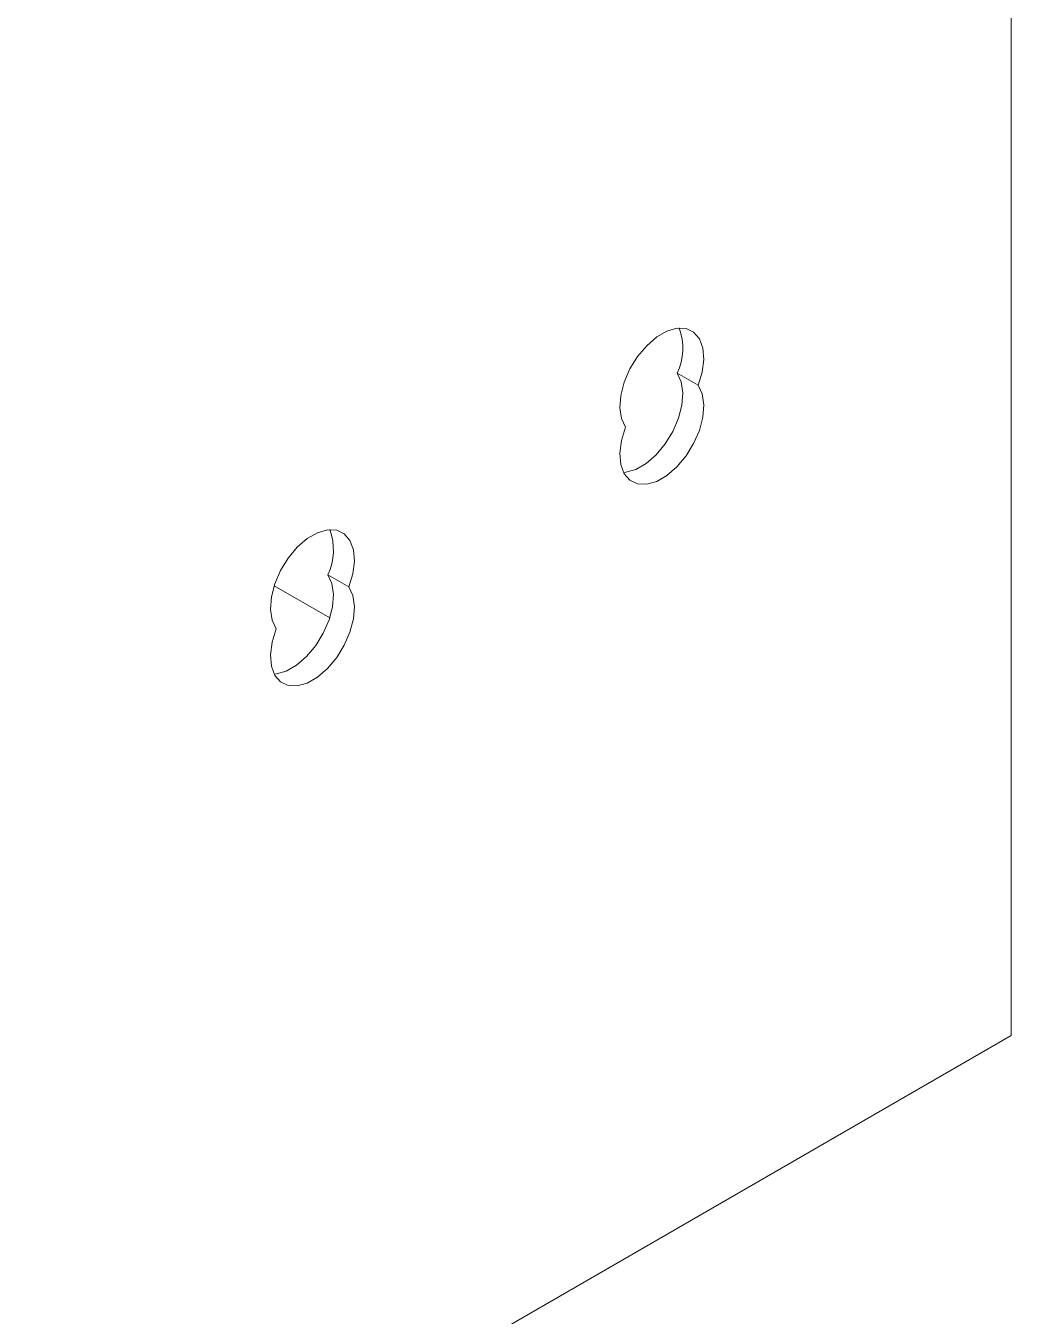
# Model space of a CAD drawing. Extents: x -976302 to -776254, y 5665 to 231437.
# Drawn here: x -786607 to -786105, y 80307 to 80964 of the extents above; entities that cross this region are included whole.
import ezdxf

# ---------------------------------------------------------------- set-up
doc = ezdxf.new("R2010")
doc.units = 0
doc.header["$LTSCALE"] = 1000
doc.header["$MEASUREMENT"] = 0

msp = doc.modelspace()

# ---------------------------------------------------------------- linework, layer by layer
at = {"linetype": 'Continuous', "lineweight": 15}
for p, q in [((-786105.04, 81271.49), (-786105.04, 80449.69)), ((-786105.04, 81271.49), (-786105.04, 80449.69)), ((-786275.14, 80787.04), (-786264.46, 80780.88)), ((-786275.14, 80787.04), (-786264.46, 80780.88)), ((-786453.05, 80684.33), (-786442.38, 80678.17)), ((-786453.05, 80684.33), (-786442.38, 80678.17)), ((-786480.35, 80678.67), (-786452.1, 80662.37)), ((-786480.35, 80678.67), (-786452.1, 80662.37)), ((-788503.07, 79065.33), (-786105.04, 80449.69)), ((-788503.07, 79065.33), (-786105.04, 80449.69))]:
    msp.add_line(p, q, dxfattribs=at)
at = {"linetype": 'Continuous', "lineweight": 15, "flags": 128}
for points in [[(-786301.44, 80759.53), (-786303.49, 80763.93), (-786304.29, 80769.45), (-786303.81, 80775.77), (-786302.06, 80782.49), (-786299.16, 80789.21), (-786295.29, 80795.53), (-786290.66, 80801.07), (-786285.57, 80805.49), (-786280.33, 80808.51), (-786275.24, 80809.97), (-786270.62, 80809.78), (-786266.74, 80807.93), (-786263.84, 80804.56), (-786262.1, 80799.85), (-786261.61, 80794.09), (-786262.42, 80787.64), (-786264.46, 80780.88)], [(-786301.44, 80759.53), (-786303.49, 80763.93), (-786304.29, 80769.45), (-786303.81, 80775.77), (-786302.06, 80782.49), (-786299.16, 80789.21), (-786295.29, 80795.53), (-786290.66, 80801.07), (-786285.57, 80805.49), (-786280.33, 80808.51), (-786275.24, 80809.97), (-786270.62, 80809.78), (-786266.74, 80807.93), (-786263.84, 80804.56), (-786262.1, 80799.85), (-786261.61, 80794.09), (-786262.42, 80787.64), (-786264.46, 80780.88)], [(-786275.14, 80787.04), (-786273.09, 80782.64), (-786272.29, 80777.12), (-786272.77, 80770.81), (-786274.51, 80764.08), (-786277.41, 80757.36), (-786281.29, 80751.04), (-786285.91, 80745.5), (-786291, 80741.09), (-786296.25, 80738.06), (-786301.34, 80736.6), (-786302.41, 80736.5)], [(-786275.14, 80787.04), (-786273.09, 80782.64), (-786272.29, 80777.12), (-786272.77, 80770.81), (-786274.51, 80764.08), (-786277.41, 80757.36), (-786281.29, 80751.04), (-786285.91, 80745.5), (-786291, 80741.09), (-786296.25, 80738.06), (-786301.34, 80736.6), (-786302.41, 80736.5)], [(-786264.46, 80780.88), (-786262.42, 80776.48), (-786261.61, 80770.96), (-786262.1, 80764.64), (-786263.84, 80757.92), (-786266.74, 80751.2), (-786270.62, 80744.88), (-786275.24, 80739.34), (-786280.33, 80734.93), (-786285.57, 80731.9), (-786290.66, 80730.44), (-786295.29, 80730.64), (-786299.16, 80732.48), (-786302.06, 80735.86), (-786303.81, 80740.56), (-786304.29, 80746.32), (-786303.49, 80752.77), (-786301.44, 80759.53)], [(-786264.46, 80780.88), (-786262.42, 80776.48), (-786261.61, 80770.96), (-786262.1, 80764.64), (-786263.84, 80757.92), (-786266.74, 80751.2), (-786270.62, 80744.88), (-786275.24, 80739.34), (-786280.33, 80734.93), (-786285.57, 80731.9), (-786290.66, 80730.44), (-786295.29, 80730.64), (-786299.16, 80732.48), (-786302.06, 80735.86), (-786303.81, 80740.56), (-786304.29, 80746.32), (-786303.49, 80752.77), (-786301.44, 80759.53)], [(-786479.36, 80656.82), (-786481.4, 80661.22), (-786482.21, 80666.75), (-786481.72, 80673.06), (-786479.98, 80679.78), (-786477.08, 80686.5), (-786473.2, 80692.83), (-786468.58, 80698.36), (-786463.49, 80702.78), (-786458.24, 80705.81), (-786453.15, 80707.27), (-786448.53, 80707.07), (-786444.65, 80705.22), (-786441.76, 80701.85), (-786440.01, 80697.14), (-786439.53, 80691.38), (-786440.33, 80684.93), (-786442.38, 80678.17)], [(-786479.36, 80656.82), (-786481.4, 80661.22), (-786482.21, 80666.75), (-786481.72, 80673.06), (-786479.98, 80679.78), (-786477.08, 80686.5), (-786473.2, 80692.83), (-786468.58, 80698.36), (-786463.49, 80702.78), (-786458.24, 80705.81), (-786453.15, 80707.27), (-786448.53, 80707.07), (-786444.65, 80705.22), (-786441.76, 80701.85), (-786440.01, 80697.14), (-786439.53, 80691.38), (-786440.33, 80684.93), (-786442.38, 80678.17)], [(-786453.05, 80684.33), (-786451.01, 80679.93), (-786450.2, 80674.41), (-786450.69, 80668.1), (-786452.43, 80661.38), (-786455.33, 80654.65), (-786459.21, 80648.33), (-786463.83, 80642.8), (-786468.92, 80638.38), (-786474.17, 80635.35), (-786479.25, 80633.89), (-786480.33, 80633.79)], [(-786453.05, 80684.33), (-786451.01, 80679.93), (-786450.2, 80674.41), (-786450.69, 80668.1), (-786452.43, 80661.38), (-786455.33, 80654.65), (-786459.21, 80648.33), (-786463.83, 80642.8), (-786468.92, 80638.38), (-786474.17, 80635.35), (-786479.25, 80633.89), (-786480.33, 80633.79)], [(-786442.38, 80678.17), (-786440.33, 80673.77), (-786439.53, 80668.25), (-786440.01, 80661.94), (-786441.76, 80655.21), (-786444.65, 80648.49), (-786448.53, 80642.17), (-786453.15, 80636.63), (-786458.24, 80632.22), (-786463.49, 80629.19), (-786468.58, 80627.73), (-786473.2, 80627.93), (-786477.08, 80629.77), (-786479.98, 80633.15), (-786481.72, 80637.86), (-786482.21, 80643.61), (-786481.4, 80650.06), (-786479.36, 80656.82)], [(-786442.38, 80678.17), (-786440.33, 80673.77), (-786439.53, 80668.25), (-786440.01, 80661.94), (-786441.76, 80655.21), (-786444.65, 80648.49), (-786448.53, 80642.17), (-786453.15, 80636.63), (-786458.24, 80632.22), (-786463.49, 80629.19), (-786468.58, 80627.73), (-786473.2, 80627.93), (-786477.08, 80629.77), (-786479.98, 80633.15), (-786481.72, 80637.86), (-786482.21, 80643.61), (-786481.4, 80650.06), (-786479.36, 80656.82)]]:
    msp.add_lwpolyline(points, dxfattribs=at)
at = {"linetype": 'Continuous', "lineweight": 15}
for centre in [(-786301.73, 80799.7), (-786301.73, 80799.7), (-786479.65, 80696.99), (-786479.65, 80696.99)]:
    msp.add_arc(centre, 29.45, 334.55307, 20.63091, dxfattribs=at)

doc.saveas('drawing.dxf')
